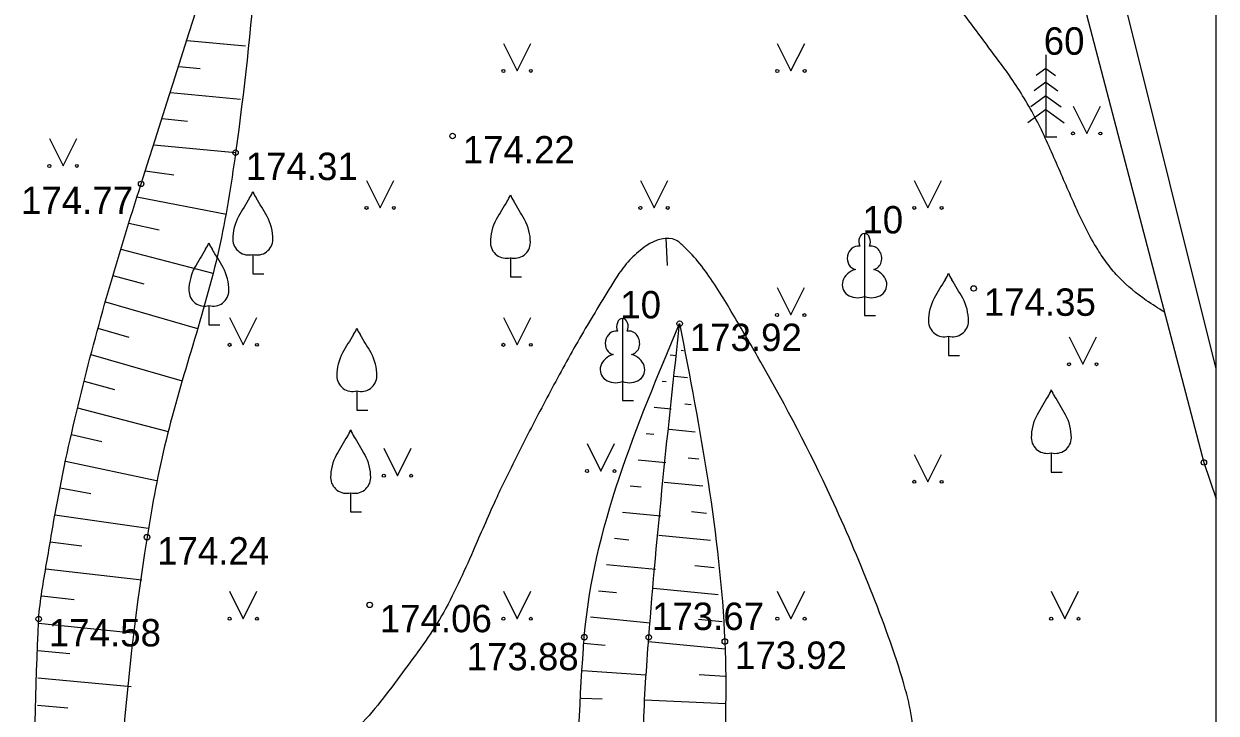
# Model space of a CAD drawing. Extents: x 634709 to 634907, y 304145 to 304286.
# Drawn here: x 634805.99 to 634827.76, y 304193.28 to 304205.86 of the extents above; entities that cross this region are included whole.
import ezdxf

# ---------------------------------------------------------------- set-up
doc = ezdxf.new("R2010")
doc.units = 0
for name, color, linetype in [('CELI_TAKA_####_####_#', 7, 'Continuous'), ('RAMI_PLAN_####_TKST_#', 7, 'Continuous'), ('RELJ_AATZ_####_TKST_#', 7, 'Continuous'), ('RELJ_ELEM_####_####_#', 7, 'Continuous'), ('RELJ_HORZ_PAMT_####_#', 7, 'Continuous'), ('RELJ_HORZ_RESN_####_#', 7, 'Continuous'), ('RELJ_NOGA_####_####_#', 7, 'Continuous'), ('RELJ_NOGL_####_####_#', 7, 'Continuous'), ('ROBZ_UZMR_####_####_#', 7, 'Continuous'), ('TERT_DIAM_####_TKST_#', 7, 'Continuous'), ('TERT_ELEM_####_####_#', 7, 'Continuous'), ('UDTK_VADP_NEDR_####_#', 7, 'Continuous')]:
    doc.layers.add(name, color=color, linetype=linetype)

msp = doc.modelspace()

# ---------------------------------------------------------------- linework, layer by layer
at = {"layer": 'CELI_TAKA_####_####_#'}
msp.add_lwpolyline([(634823.085, 304216.912), (634824.695, 304208.706), (634827.538, 304197.853), (634827.762, 304197.188)], dxfattribs=at)
at = {"layer": 'RAMI_PLAN_####_TKST_#'}
msp.add_line((634827.762, 304180.722), (634827.762, 304266.686), dxfattribs=at)
at = {"layer": 'RELJ_ELEM_####_####_#'}
for centre in [(634813.821, 304203.812), (634809.86, 304203.508), (634808.135, 304202.939), (634823.335, 304201.03), (634817.967, 304200.387), (634827.538, 304197.853), (634808.243, 304196.489), (634812.308, 304195.253), (634806.266, 304194.994), (634816.226, 304194.663), (634817.404, 304194.661), (634818.792, 304194.584)]:
    msp.add_circle(centre, 0.05, dxfattribs=at)
at = {"layer": 'RELJ_HORZ_PAMT_####_#'}
msp.add_spline([(634826.82, 304200.596), (634826.487, 304200.812), (634825.994, 304201.227), (634825.783, 304201.472), (634825.6, 304201.74), (634825.387, 304202.119), (634825.201, 304202.509), (634824.846, 304203.318), (634824.473, 304204.12), (634824.02, 304204.87), (634823.659, 304205.364), (634823.294, 304205.854), (634822.547, 304206.819), (634821.01, 304208.74), (634820.322, 304209.572), (634819.612, 304210.385), (634818.882, 304211.159), (634818.509, 304211.523), (634818.13, 304211.87), (634817.915, 304211.985), (634817.799, 304212.013), (634817.684, 304212.023), (634817.416, 304211.988), (634817.15, 304211.892), (634816.611, 304211.585), (634816.15, 304211.21), (634815.784, 304210.76), (634815.492, 304210.263), (634815.197, 304209.78), (634814.82, 304209.37), (634813.421, 304208.357), (634811.96, 304207.44), (634811.484, 304207.263), (634811.353, 304207.233), (634811.222, 304207.207), (634811.09, 304207.183), (634810.959, 304207.153), (634810.485, 304206.992), (634810.297, 304206.855), (634810.16, 304206.66), (634810.155, 304206.65)], degree=3, dxfattribs=at)
at = {"layer": 'RELJ_HORZ_RESN_####_#'}
msp.add_line((634817.747, 304201.45), (634817.723, 304201.949), dxfattribs=at)
msp.add_spline([(634820.595, 304180.722), (634820.27, 304182.1), (634820.089, 304183.381), (634820.032, 304184.684), (634820.092, 304185.985), (634820.163, 304186.628), (634820.26, 304187.26), (634820.594, 304188.146), (634821.136, 304188.971), (634821.69, 304189.791), (634822.06, 304190.66), (634822.202, 304191.432), (634822.264, 304192.233), (634822.16, 304193.428), (634822.06, 304193.81), (634821.453, 304195.535), (634820.734, 304197.209), (634819.451, 304199.682), (634818.97, 304200.51), (634818.469, 304201.301), (634818.194, 304201.644), (634818.05, 304201.789), (634817.9, 304201.91), (634817.359, 304201.809), (634817.215, 304201.695), (634817.082, 304201.575), (634816.86, 304201.3), (634816.565, 304200.83), (634816.28, 304200.356), (634815.737, 304199.393), (634815.229, 304198.429), (634814.74, 304197.45), (634814.598, 304197.15), (634814.198, 304196.241), (634813.924, 304195.639), (634813.62, 304195.05), (634812.91, 304194.02), (634812.07, 304192.99), (634811.686, 304192.654), (634811.253, 304192.377), (634810.809, 304192.106), (634810.39, 304191.79), (634809.564, 304191.018), (634808.796, 304190.205), (634808.122, 304189.328), (634807.58, 304188.365)], degree=3, dxfattribs=at)
at = {"layer": 'RELJ_NOGA_####_####_#'}
for p, q in [((634808.976, 304205.558), (634810.043, 304205.458)), ((634808.823, 304205.082), (634809.215, 304205.045)), ((634808.67, 304204.606), (634809.952, 304204.485)), ((634808.517, 304204.13), (634808.98, 304204.086)), ((634808.365, 304203.654), (634809.86, 304203.513)), ((634808.212, 304203.178), (634808.734, 304203.101)), ((634808.059, 304202.701), (634809.694, 304202.383)), ((634807.909, 304202.224), (634808.463, 304202.098)), ((634807.763, 304201.746), (634809.447, 304201.308)), ((634807.621, 304201.267), (634808.183, 304201.112)), ((634807.482, 304200.787), (634809.167, 304200.298)), ((634817.967, 304200.387), (634817.967, 304200.387)), ((634807.348, 304200.305), (634807.908, 304200.143)), ((634818.037, 304199.892), (634817.998, 304199.896)), ((634807.219, 304199.822), (634808.887, 304199.34)), ((634817.794, 304199.817), (634817.91, 304199.805)), ((634807.095, 304199.337), (634807.65, 304199.185)), ((634817.648, 304199.338), (634817.719, 304199.331)), ((634818.108, 304199.397), (634817.872, 304199.42)), ((634806.976, 304198.852), (634808.632, 304198.419)), ((634817.503, 304198.86), (634817.814, 304198.83)), ((634818.178, 304198.902), (634818.06, 304198.914)), ((634806.863, 304198.365), (634807.417, 304198.234)), ((634817.357, 304198.382), (634817.493, 304198.368)), ((634818.249, 304198.407), (634817.777, 304198.453)), ((634818.319, 304197.912), (634818.122, 304197.931)), ((634806.756, 304197.876), (634808.419, 304197.526)), ((634817.212, 304197.903), (634817.718, 304197.854)), ((634818.389, 304197.417), (634817.682, 304197.486)), ((634806.655, 304197.387), (634807.218, 304197.288)), ((634817.066, 304197.425), (634817.267, 304197.405)), ((634806.561, 304196.896), (634808.265, 304196.656)), ((634816.921, 304196.947), (634817.622, 304196.878)), ((634818.46, 304196.922), (634818.185, 304196.949)), ((634806.474, 304196.403), (634807.052, 304196.33)), ((634816.775, 304196.468), (634817.041, 304196.442)), ((634818.53, 304196.427), (634817.587, 304196.52)), ((634816.63, 304195.99), (634817.526, 304195.902)), ((634818.6, 304195.932), (634818.247, 304195.967)), ((634806.394, 304195.91), (634808.15, 304195.71)), ((634818.671, 304195.437), (634817.492, 304195.553)), ((634806.321, 304195.415), (634806.913, 304195.351)), ((634816.484, 304195.512), (634816.815, 304195.479)), ((634806.259, 304194.919), (634808.046, 304194.738)), ((634816.339, 304195.033), (634817.43, 304194.926)), ((634818.741, 304194.942), (634818.309, 304194.983)), ((634816.212, 304194.551), (634816.605, 304194.518)), ((634818.797, 304194.446), (634817.396, 304194.577)), ((634806.252, 304194.419), (634806.834, 304194.363)), ((634816.191, 304194.052), (634817.349, 304193.978)), ((634806.247, 304193.919), (634807.952, 304193.765)), ((634818.801, 304193.946), (634818.321, 304193.978)), ((634806.243, 304193.419), (634806.799, 304193.371)), ((634816.167, 304193.552), (634816.554, 304193.535)), ((634818.802, 304193.446), (634817.324, 304193.51))]:
    msp.add_line(p, q, dxfattribs=at)
for points in [[(634807.554, 304180.722), (634806.894, 304182.015), (634806.811, 304182.182), (634806.744, 304182.647), (634806.324, 304187.245), (634806.254, 304194.75), (634806.266, 304194.994), (634806.409, 304196.008), (634806.583, 304197.016), (634807.015, 304199.013), (634807.539, 304200.987), (634808.135, 304202.939), (634810.498, 304210.295)], [(634815.495, 304180.722), (634815.681, 304184.286), (634815.796, 304186.068), (634815.897, 304187.851), (634816.054, 304191.158), (634816.211, 304194.465), (634816.226, 304194.663), (634817.967, 304200.387)], [(634817.967, 304200.387), (634818.792, 304194.584), (634818.796, 304194.488), (634818.799, 304192.824), (634818.78, 304191.16), (634818.768, 304189.496), (634818.794, 304187.832), (634818.948, 304184.276), (634819.142, 304180.722)]]:
    msp.add_spline(points, degree=3, dxfattribs=at)
at = {"layer": 'RELJ_NOGL_####_####_#'}
for points in [[(634810.498, 304210.295), (634809.86, 304203.508), (634809.554, 304201.739), (634809.079, 304199.997), (634808.59, 304198.257), (634808.243, 304196.489), (634807.506, 304186.959), (634807.5, 304186.585), (634808.183, 304183.139), (634808.22, 304182.949), (634808.337, 304182.73), (634809.356, 304180.722)], [(634817.252, 304180.722), (634817.252, 304180.777), (634817.346, 304188.003), (634817.334, 304189.669), (634817.302, 304191.336), (634817.307, 304193.001), (634817.404, 304194.661), (634817.967, 304200.387)]]:
    msp.add_spline(points, degree=3, dxfattribs=at)
at = {"layer": 'ROBZ_UZMR_####_####_#'}
msp.add_lwpolyline([(634810.041, 304180.722), (634827.762, 304180.722), (634827.762, 304226.398)], dxfattribs=at)
at = {"layer": 'TERT_ELEM_####_####_#'}
for p, q in [((634814.75, 304205.5), (634815, 304205)), ((634815, 304205), (634815.25, 304205.5)), ((634819.75, 304205.5), (634820, 304205)), ((634820, 304205), (634820.25, 304205.5)), ((634824.654, 304205.297), (634824.654, 304203.797)), ((634824.654, 304205.047), (634824.478, 304204.919)), ((634824.654, 304205.047), (634824.828, 304204.919)), ((634824.654, 304204.797), (634824.438, 304204.639)), ((634824.654, 304204.797), (634824.87, 304204.639)), ((634824.654, 304204.547), (634824.376, 304204.343)), ((634824.654, 304204.547), (634824.932, 304204.343)), ((634824.654, 304204.297), (634824.322, 304204.053)), ((634824.654, 304204.297), (634824.988, 304204.053)), ((634825.149, 304204.359), (634825.399, 304203.859)), ((634825.399, 304203.859), (634825.649, 304204.359)), ((634824.654, 304203.797), (634824.854, 304203.797)), ((634806.462, 304203.766), (634806.712, 304203.266)), ((634806.712, 304203.266), (634806.962, 304203.766)), ((634812.25, 304203), (634812.5, 304202.5)), ((634812.5, 304202.5), (634812.75, 304203)), ((634817.25, 304203), (634817.5, 304202.5)), ((634817.5, 304202.5), (634817.75, 304203)), ((634822.25, 304203), (634822.5, 304202.5)), ((634822.5, 304202.5), (634822.75, 304203)), ((634810.175, 304201.651), (634810.175, 304201.299)), ((634814.877, 304201.592), (634814.877, 304201.24)), ((634810.175, 304201.299), (634810.375, 304201.299)), ((634814.877, 304201.24), (634815.077, 304201.24)), ((634819.745, 304201.045), (634819.995, 304200.545)), ((634819.995, 304200.545), (634820.245, 304201.045)), ((634821.343, 304200.881), (634821.343, 304200.534)), ((634809.373, 304200.717), (634809.373, 304200.365)), ((634821.343, 304200.534), (634821.543, 304200.534)), ((634809.373, 304200.365), (634809.573, 304200.365)), ((634809.75, 304200.5), (634810, 304200)), ((634810, 304200), (634810.25, 304200.5)), ((634814.75, 304200.5), (634815, 304200)), ((634815, 304200), (634815.25, 304200.5)), ((634822.875, 304200.159), (634822.875, 304199.807)), ((634825.077, 304200.147), (634825.327, 304199.647)), ((634825.327, 304199.647), (634825.577, 304200.147)), ((634822.875, 304199.807), (634823.075, 304199.807)), ((634816.923, 304199.33), (634816.923, 304198.983)), ((634812.073, 304199.159), (634812.073, 304198.807)), ((634812.073, 304198.807), (634812.273, 304198.807)), ((634816.923, 304198.983), (634817.123, 304198.983)), ((634816.278, 304198.196), (634816.528, 304197.696)), ((634816.528, 304197.696), (634816.778, 304198.196)), ((634812.566, 304198.111), (634812.816, 304197.611)), ((634812.816, 304197.611), (634813.066, 304198.111)), ((634822.25, 304198), (634822.5, 304197.5)), ((634822.5, 304197.5), (634822.75, 304198)), ((634824.753, 304198.03), (634824.753, 304197.678)), ((634824.753, 304197.678), (634824.953, 304197.678)), ((634811.961, 304197.301), (634811.961, 304196.949)), ((634811.961, 304196.949), (634812.161, 304196.949)), ((634809.75, 304195.5), (634810, 304195)), ((634810, 304195), (634810.25, 304195.5)), ((634814.75, 304195.5), (634815, 304195)), ((634815, 304195), (634815.25, 304195.5)), ((634819.75, 304195.5), (634820, 304195)), ((634820, 304195), (634820.25, 304195.5)), ((634824.75, 304195.5), (634825, 304195)), ((634825, 304195), (634825.25, 304195.5))]:
    msp.add_line(p, q, dxfattribs=at)
for points in [[(634821.343, 304202.034), (634821.343, 304200.881)], [(634821.433, 304201.802), (634821.432, 304201.803)], [(634816.923, 304200.483), (634816.923, 304199.33)], [(634817.013, 304200.251), (634817.012, 304200.252)]]:
    msp.add_lwpolyline(points, dxfattribs=at)
for centre, radius in [((634814.75, 304205), 0.028), ((634815.25, 304205), 0.0263), ((634819.75, 304205), 0.028), ((634820.25, 304205), 0.0263), ((634825.148, 304203.859), 0.028), ((634825.648, 304203.859), 0.0263), ((634806.461, 304203.266), 0.028), ((634806.961, 304203.266), 0.0263), ((634812.25, 304202.5), 0.028), ((634812.75, 304202.5), 0.0263), ((634817.25, 304202.5), 0.028), ((634817.75, 304202.5), 0.0263), ((634822.25, 304202.5), 0.028), ((634822.75, 304202.5), 0.0263), ((634819.745, 304200.544), 0.028), ((634820.245, 304200.544), 0.0263), ((634809.75, 304200), 0.028), ((634810.25, 304200), 0.0263), ((634814.75, 304200), 0.028), ((634815.25, 304200), 0.0263), ((634825.077, 304199.646), 0.028), ((634825.577, 304199.646), 0.0263), ((634816.277, 304197.696), 0.028), ((634816.777, 304197.696), 0.0263), ((634812.566, 304197.611), 0.028), ((634813.066, 304197.611), 0.0263), ((634822.25, 304197.5), 0.028), ((634822.75, 304197.5), 0.0263), ((634809.75, 304195), 0.028), ((634810.25, 304195), 0.0263), ((634814.75, 304195), 0.028), ((634815.25, 304195), 0.0263), ((634819.75, 304195), 0.028), ((634820.25, 304195), 0.0263), ((634824.75, 304195), 0.028), ((634825.25, 304195), 0.0263)]:
    msp.add_circle(centre, radius, dxfattribs=at)
for centre, radius, start, end in [((634809.758, 304202.937), 0.439, 324.3837, 341.712), ((634810.592, 304202.937), 0.439, 198.288, 215.6163), ((634814.46, 304202.878), 0.439, 324.3837, 341.712), ((634815.294, 304202.878), 0.439, 198.288, 215.6163), ((634822.8, 304194.903), 14.88, 148.4844, 149.9901), ((634797.55, 304194.903), 14.88, 30.0099, 31.5156), ((634827.502, 304194.844), 14.88, 148.4844, 149.9901), ((634802.252, 304194.844), 14.88, 30.0099, 31.5156), ((634810.699, 304201.924), 0.89, 151.757, 179.9138), ((634809.651, 304201.924), 0.89, 0.0862, 28.243), ((634815.401, 304201.865), 0.89, 151.757, 179.9138), ((634814.353, 304201.865), 0.89, 0.0862, 28.243), ((634808.956, 304202.003), 0.439, 324.3837, 341.712), ((634809.79, 304202.003), 0.439, 198.288, 215.6163), ((634810.099, 304201.93), 0.29, 181.0782, 285.2823), ((634810.251, 304201.93), 0.29, 254.7177, 358.9218), ((634814.801, 304201.871), 0.29, 181.0782, 285.2823), ((634814.953, 304201.871), 0.29, 254.7177, 358.9218), ((634821.998, 304193.969), 14.88, 148.4844, 149.9901), ((634796.748, 304193.969), 14.88, 30.0099, 31.5156), ((634809.897, 304200.99), 0.89, 151.757, 179.9138), ((634808.849, 304200.99), 0.89, 0.0862, 28.243), ((634835.5, 304193.411), 14.88, 148.4844, 149.9901), ((634822.458, 304201.445), 0.439, 324.3837, 341.712), ((634823.292, 304201.445), 0.439, 198.288, 215.6163), ((634810.25, 304193.411), 14.88, 30.0099, 31.5156), ((634809.297, 304200.996), 0.29, 181.0782, 285.2823), ((634809.449, 304200.996), 0.29, 254.7177, 358.9218), ((634823.399, 304200.432), 0.89, 151.757, 179.9138), ((634822.351, 304200.432), 0.89, 0.0862, 28.243), ((634822.799, 304200.438), 0.29, 181.0782, 285.2823), ((634822.951, 304200.438), 0.29, 254.7177, 358.9218), ((634824.698, 304192.411), 14.88, 148.4844, 149.9901), ((634811.656, 304200.445), 0.439, 324.3837, 341.712), ((634812.49, 304200.445), 0.439, 198.288, 215.6163), ((634799.448, 304192.411), 14.88, 30.0099, 31.5156), ((634812.597, 304199.432), 0.89, 151.757, 179.9138), ((634811.549, 304199.432), 0.89, 0.0862, 28.243), ((634811.997, 304199.438), 0.29, 181.0782, 285.2823), ((634812.149, 304199.438), 0.29, 254.7177, 358.9218), ((634837.378, 304191.282), 14.88, 148.4844, 149.9901), ((634824.336, 304199.316), 0.439, 324.3837, 341.712), ((634825.17, 304199.316), 0.439, 198.288, 215.6163), ((634812.128, 304191.282), 14.88, 30.0099, 31.5156), ((634825.277, 304198.303), 0.89, 151.757, 179.9138), ((634824.229, 304198.303), 0.89, 0.0862, 28.243), ((634811.544, 304198.587), 0.439, 324.3837, 341.712), ((634812.378, 304198.587), 0.439, 198.288, 215.6163), ((634824.586, 304190.553), 14.88, 148.4844, 149.9901), ((634799.336, 304190.553), 14.88, 30.0099, 31.5156), ((634824.677, 304198.309), 0.29, 181.0782, 285.2823), ((634824.829, 304198.309), 0.29, 254.7177, 358.9218), ((634812.485, 304197.574), 0.89, 151.757, 179.9138), ((634811.437, 304197.574), 0.89, 0.0862, 28.243), ((634811.885, 304197.58), 0.29, 181.0782, 285.2823), ((634812.037, 304197.58), 0.29, 254.7177, 358.9218)]:
    msp.add_arc(centre, radius, start, end, dxfattribs=at)
for centre, major_axis, ratio, start_param, end_param in [((634821.343, 304201.884), (0, -0.15), 0.707107, 3.14537, 5.287485), ((634821.343, 304201.884), (0, -0.15), 0.707107, 0.995701, 3.137816), ((634821.215, 304201.589), (-0.039, -0.212), 0.861323, 3.141593, 6.283185), ((634821.471, 304201.589), (0.039, -0.212), 0.861323, 0, 3.141593), ((634821.253, 304201.127), (0.307, 0.095), 0.814445, 1.570796, 4.752015), ((634821.433, 304201.127), (-0.307, 0.095), 0.814445, 1.531171, 4.712389), ((634816.923, 304200.333), (0, -0.15), 0.707107, 3.14537, 5.287485), ((634816.923, 304200.333), (0, -0.15), 0.707107, 0.995701, 3.137816), ((634816.795, 304200.038), (-0.039, -0.212), 0.861323, 3.141593, 6.283185), ((634817.051, 304200.038), (0.039, -0.212), 0.861323, 0, 3.141593), ((634816.833, 304199.576), (0.307, 0.095), 0.814445, 1.570796, 4.752015), ((634817.013, 304199.576), (-0.307, 0.095), 0.814445, 1.531171, 4.712389)]:
    msp.add_ellipse(centre, major_axis=major_axis, ratio=ratio, start_param=start_param, end_param=end_param, dxfattribs=at)
at = {"layer": 'UDTK_VADP_NEDR_####_#'}
msp.add_line((634827.762, 304199.564), (634822.766, 304219.621), dxfattribs=at)

# ---------------------------------------------------------------- texts
at = {"layer": 'RELJ_AATZ_####_TKST_#'}
for s, p in [(' 174.22', (634813.821, 304203.312)), (' 174.31', (634809.86, 304203.008)), (' 174.77', (634805.757, 304202.388)), (' 174.35', (634823.335, 304200.53)), (' 173.92', (634817.967, 304199.887)), (' 174.24', (634808.243, 304195.989)), (' 174.06', (634812.308, 304194.753)), (' 173.67', (634817.277, 304194.794)), (' 174.58', (634806.266, 304194.494)), (' 173.88', (634813.893, 304194.059)), (' 173.92', (634818.792, 304194.084))]:
    msp.add_text(s, height=0.5, dxfattribs=at).set_placement(p)
at = {"layer": 'TERT_DIAM_####_TKST_#'}
for s, p in [(' 60', (634824.429, 304205.297)), (' 10', (634821.118, 304202.034)), (' 10', (634816.698, 304200.483))]:
    msp.add_text(s, height=0.5, dxfattribs=at).set_placement(p)

doc.saveas('drawing.dxf')
